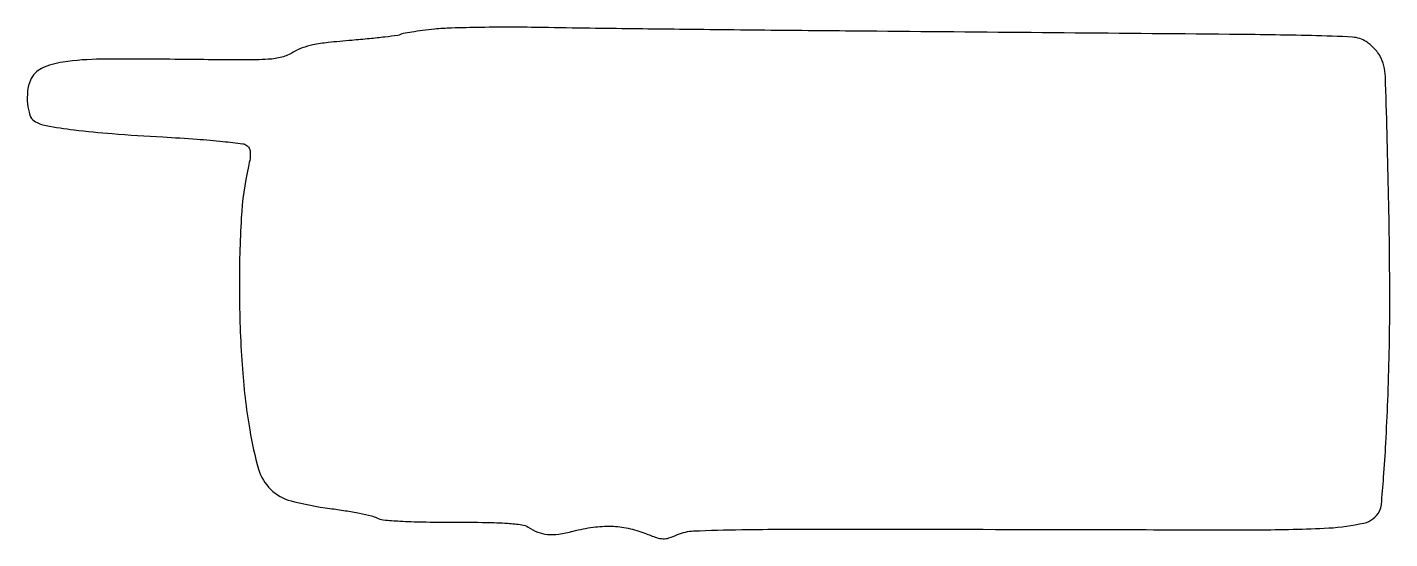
# Model space of a CAD drawing. Extents: x 0 to 368, y 1 to 139.
import ezdxf

# ---------------------------------------------------------------- set-up
doc = ezdxf.new("R2010")
doc.units = 0

msp = doc.modelspace()

# ---------------------------------------------------------------- linework, layer by layer
msp.add_lwpolyline([(110.263044, 137.99865, 0.005271), (107.040504, 137.626051, 0.007413), (104.175074, 137.22085, 0.004654), (101.785473, 136.823901, 0.0952), (101.104832, 136.56479, -0.106492), (100.381063, 136.307634, -0.00262), (96.862924, 135.86926, -0.005559), (92.709537, 135.420597, -0.003742), (87.957969, 134.996566, 0.006663), (81.562569, 134.388157, 0.023259), (77.467551, 133.749628, 0.035809), (74.53586, 132.92948, 0.05235), (72.122978, 131.766988, -0.073652), (69.121147, 130.474641, -0.049284), (65.423842, 129.874137, -0.017288), (58.999079, 129.694513, -0.001307), (41.58713, 129.855312, 0.004808), (20.464167, 129.902455, 0.032998), (10.104511, 129.141148, 0.077249), (4.34434, 127.400139, 0.183857), (1.313337, 124.207494, 0.072665), (0.564222, 121.282317, 0.05031), (0.546796, 117.86176, 0.051886), (1.158995, 114.827951, 0.174628), (2.363363, 113.238955, 0.101433), (5.554658, 111.985404, 0.01205), (13.114392, 110.858227, 0.01185), (23.385602, 109.825456, 0.005233), (37, 108.92493, -0.003732), (46.246472, 108.341193, -0.008481), (53.220812, 107.729573, -0.005428), (58.555616, 107.111782, -0.156011), (59.792691, 106.535916, -0.110662), (60.357048, 105.72008, -0.082762), (60.595919, 104.649844, -0.052368), (60.520502, 103.148599, -0.016182), (60.098675, 100.921595, 0.040384), (58.167014, 87.097656, 0.015706), (57.651121, 67.7812, 0.015775), (58.389219, 47.431892, 0.024084), (60.433069, 29.885816, 0.029589), (62.836335, 19.301908, 0.129113), (66.106661, 13.836869, 0.131196), (71.61049, 10.730446, 0.030956), (82.066957, 8.708115, -0.007719), (86.221752, 8.103146, -0.009497), (90.07692, 7.405522, -0.008131), (93.282123, 6.708019, -0.065983), (94.684259, 6.176548, 0.09985), (96.450177, 5.639855, 0.009689), (100.931162, 5.295804, 0.010066), (107.023055, 5.069562, 0.004247), (115.211752, 5, -0.00358), (124.226039, 4.935462, -0.012943), (129.960639, 4.704792, -0.016759), (133.78532, 4.322588, -0.116824), (135.527494, 3.655453, 0.057247), (138.081134, 2.313217, 0.070215), (140.702934, 1.701111, 0.058772), (143.745281, 1.78708, 0.027293), (147.623307, 2.574133, -0.029372), (153.012666, 3.644619, -0.041755), (157.887299, 3.907556, -0.04468), (162.474575, 3.359659, -0.041846), (166.997478, 2.000994, 0.012347), (170.139944, 0.851157, 0.071548), (171.872414, 0.530126, 0.089497), (173.449281, 0.749361, 0.024987), (175.784498, 1.646057, -0.094691), (180.058565, 2.636758, -0.005927), (193.065823, 2.989307, -0.004057), (215.483603, 3.149123, -0.000424), (268.061195, 3.052755, 0.000617), (332.076845, 2.96015, 0.012723), (351.331145, 3.446069, 0.044069), (360.800888, 4.768556, 0.216428), (364.983188, 7.968586, 0.100995), (365.512271, 9.740994, 0.00336), (366.117436, 17.098865, 0.005801), (366.705924, 26.318884, 0.00304), (367.235262, 37.803244, 0.009803), (367.765683, 63.831964, 0.005908), (367.424715, 94.699337, 0.002134), (366.595974, 125.237616, 0.115509), (365.10882, 130.796667, 0.044771), (364.476569, 131.759839, 0.023637), (363.535467, 132.838, 0.023325), (362.460199, 133.858485, 0.033158), (361.408604, 134.651842, 0.131767), (357.769285, 135.849862, 0.008732), (346.659021, 136.278124, 0.003061), (324.526455, 136.60888, 0.000086), (229.5, 137.430802, -0.000335), (202.581909, 137.67701, -0.000359), (176.278125, 137.954116, -0.00034), (153.676997, 138.223803, -0.001696), (141, 138.426694, 0.004079), (131.781813, 138.530292, 0.004251), (122.689769, 138.480991, 0.004093), (114.832194, 138.307229, 0.018571)], format="xyb", close=True)

doc.saveas('drawing.dxf')
